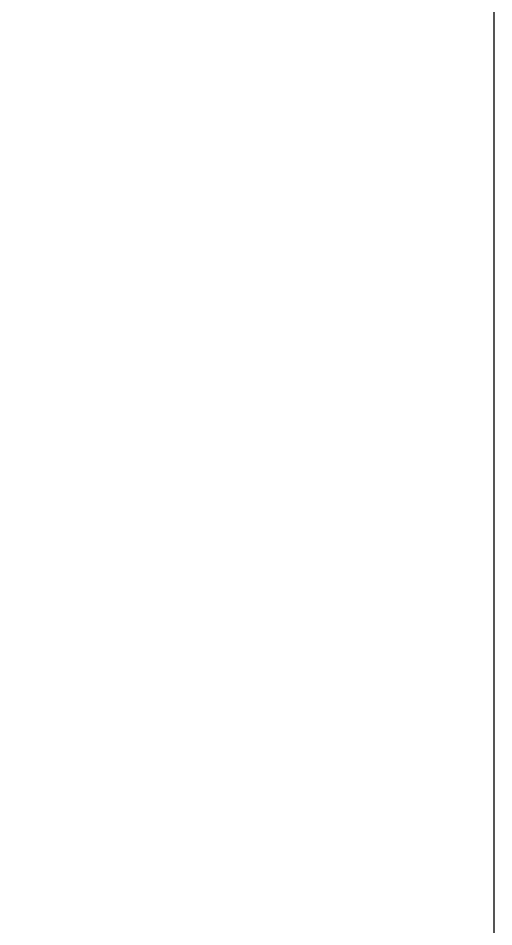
# Model space of a CAD drawing. Header units: millimetres. Extents: x -754 to 578, y -31 to 612.
# Drawn here: x -413.68 to -401.96, y 37.36 to 59.75 of the extents above; entities that cross this region are included whole.
import ezdxf

# ---------------------------------------------------------------- set-up
doc = ezdxf.new("R2010")
doc.units = ezdxf.units.MM
doc.layers.add('Images', color=7, linetype='Continuous')
picture_1 = doc.add_image_def('image12.jpg', size_in_pixel=(700, 590))

msp = doc.modelspace()

# ---------------------------------------------------------------- pictures from other files: only their frames are drawn
at = {"layer": 'Images'}
image = msp.add_image(picture_1, insert=(-754.3365603195051, 1.13686837721616e-13), size_in_units=(352.37288135593224, 297.00000000000006), dxfattribs=at)
image.dxf.flags = 7

doc.saveas('drawing.dxf')
